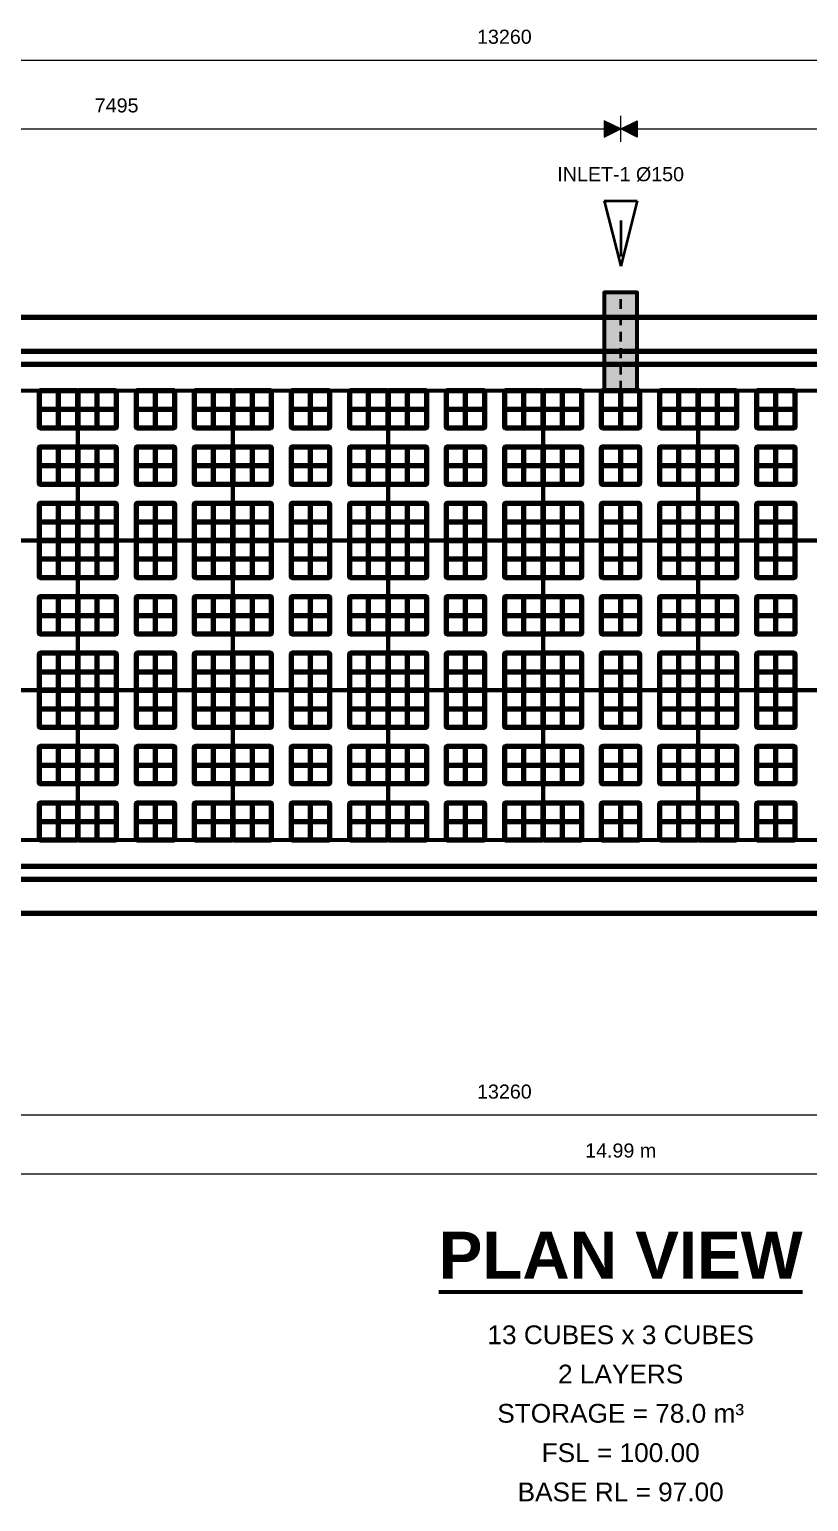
# Model space of a CAD drawing. Header units: millimetres. Extents: x 1 to 299, y 0 to 159.
# Drawn here: x 85.4 to 169.3, y 0 to 158.6 of the extents above; entities that cross this region are included whole.
import ezdxf
from ezdxf.enums import TextEntityAlignment as Align

# ---------------------------------------------------------------- set-up
doc = ezdxf.new("R2010")
doc.units = ezdxf.units.MM
doc.linetypes.add('DASH_3_2', pattern=[1.763889, 1.058333, -0.705556])
for name, color, linetype in [('FILL', 7, 'Continuous'), ('LINES', 7, 'Continuous'), ('TEXT', 7, 'Continuous')]:
    doc.layers.add(name, color=color, linetype=linetype)
doc.styles.add('ARIAL', font='arial.ttf')
doc.styles.add('ARIAL_BOLD', font='arialbd.ttf')

msp = doc.modelspace()

# ---------------------------------------------------------------- hatches: boundary and pattern name
at = {"layer": 'FILL'}
for points in [[(149.05, 147.88), (147.28, 148.76), (147.28, 147)], [(149.05, 147.88), (150.81, 148.76), (150.81, 147)]]:
    msp.add_hatch(color=7, dxfattribs=at).paths.add_polyline_path(points)
at = {"layer": 'FILL', "true_color": 0xbfbfbf}
msp.add_hatch(color=7, dxfattribs=at).paths.add_polyline_path([(147.28, 119.66), (150.81, 119.66), (150.81, 130.24), (147.28, 130.24)])

# ---------------------------------------------------------------- linework, layer by layer
at = {"layer": 'LINES', "lineweight": 20}
for p, q in [((40.46, 155.29), (232.58, 155.29)), ((149.05, 146.47), (149.05, 149.29)), ((149.05, 146.47), (149.05, 149.29)), ((40.46, 147.88), (149.05, 147.88)), ((149.05, 147.88), (257.64, 147.88)), ((40.46, 41.63), (232.58, 41.63)), ((40.46, 35.28), (257.64, 35.28))]:
    msp.add_line(p, q, dxfattribs=at)
at = {"layer": 'LINES', "lineweight": 35, "true_color": 0xff0000}
for p, q in [((147.28, 140.12), (149.05, 133.07)), ((147.28, 140.12), (150.81, 140.12)), ((150.81, 140.12), (149.05, 133.07)), ((149.05, 138), (149.05, 134.12))]:
    msp.add_line(p, q, dxfattribs=at)
at = {"layer": 'LINES', "linetype": 'DASH_3_2', "lineweight": 35, "true_color": 0x999999}
msp.add_line((149.05, 119.66), (149.05, 130.24), dxfattribs=at)
at = {"layer": 'LINES', "lineweight": 106}
for p, q in [((88.49, 115.68), (88.49, 119.66)), ((92.66, 115.68), (92.66, 119.66)), ((98.93, 115.68), (98.93, 119.66)), ((105.2, 115.68), (105.2, 119.66)), ((109.37, 115.68), (109.37, 119.66)), ((115.63, 115.68), (115.63, 119.66)), ((121.9, 115.68), (121.9, 119.66)), ((126.07, 115.68), (126.07, 119.66)), ((132.34, 115.68), (132.34, 119.66)), ((138.61, 115.68), (138.61, 119.66)), ((142.78, 115.68), (142.78, 119.66)), ((149.05, 115.68), (149.05, 119.66)), ((155.31, 115.68), (155.31, 119.66)), ((159.48, 115.68), (159.48, 119.66)), ((165.75, 115.68), (165.75, 119.66)), ((86.4, 117.67), (90.58, 117.67)), ((90.58, 117.67), (94.75, 117.67)), ((96.84, 117.67), (101.01, 117.67)), ((103.11, 117.67), (107.28, 117.67)), ((107.28, 117.67), (111.45, 117.67)), ((113.55, 117.67), (117.72, 117.67)), ((119.82, 117.67), (123.99, 117.67)), ((123.99, 117.67), (128.16, 117.67)), ((130.25, 117.67), (134.43, 117.67)), ((136.52, 117.67), (140.69, 117.67)), ((140.69, 117.67), (144.86, 117.67)), ((146.96, 117.67), (151.13, 117.67)), ((153.23, 117.67), (157.4, 117.67)), ((157.4, 117.67), (161.57, 117.67)), ((163.67, 117.67), (167.84, 117.67)), ((88.49, 109.6), (88.49, 113.58)), ((92.66, 109.6), (92.66, 113.58)), ((98.93, 109.6), (98.93, 113.58)), ((105.2, 109.6), (105.2, 113.58)), ((109.37, 109.6), (109.37, 113.58)), ((115.63, 109.6), (115.63, 113.58)), ((121.9, 109.6), (121.9, 113.58)), ((126.07, 109.6), (126.07, 113.58)), ((132.34, 109.6), (132.34, 113.58)), ((138.61, 109.6), (138.61, 113.58)), ((142.78, 109.6), (142.78, 113.58)), ((149.05, 109.6), (149.05, 113.58)), ((155.31, 109.6), (155.31, 113.58)), ((159.48, 109.6), (159.48, 113.58)), ((165.75, 109.6), (165.75, 113.58)), ((86.4, 111.59), (90.58, 111.59)), ((90.58, 111.59), (94.75, 111.59)), ((96.84, 111.59), (101.01, 111.59)), ((103.11, 111.59), (107.28, 111.59)), ((107.28, 111.59), (111.45, 111.59)), ((113.55, 111.59), (117.72, 111.59)), ((119.82, 111.59), (123.99, 111.59)), ((123.99, 111.59), (128.16, 111.59)), ((130.25, 111.59), (134.43, 111.59)), ((136.52, 111.59), (140.69, 111.59)), ((140.69, 111.59), (144.86, 111.59)), ((146.96, 111.59), (151.13, 111.59)), ((153.23, 111.59), (157.4, 111.59)), ((157.4, 111.59), (161.57, 111.59)), ((163.67, 111.59), (167.84, 111.59)), ((88.49, 103.53), (88.49, 107.51)), ((92.66, 103.53), (92.66, 107.51)), ((98.93, 103.53), (98.93, 107.51)), ((105.2, 103.53), (105.2, 107.51)), ((109.37, 103.53), (109.37, 107.51)), ((115.63, 103.53), (115.63, 107.51)), ((121.9, 103.53), (121.9, 107.51)), ((126.07, 103.53), (126.07, 107.51)), ((132.34, 103.53), (132.34, 107.51)), ((138.61, 103.53), (138.61, 107.51)), ((142.78, 103.53), (142.78, 107.51)), ((149.05, 103.53), (149.05, 107.51)), ((155.31, 103.53), (155.31, 107.51)), ((159.48, 103.53), (159.48, 107.51)), ((165.75, 103.53), (165.75, 107.51)), ((86.4, 105.52), (90.58, 105.52)), ((90.58, 105.52), (94.75, 105.52)), ((96.84, 105.52), (101.01, 105.52)), ((103.11, 105.52), (107.28, 105.52)), ((107.28, 105.52), (111.45, 105.52)), ((113.55, 105.52), (117.72, 105.52)), ((119.82, 105.52), (123.99, 105.52)), ((123.99, 105.52), (128.16, 105.52)), ((130.25, 105.52), (134.43, 105.52)), ((136.52, 105.52), (140.69, 105.52)), ((140.69, 105.52), (144.86, 105.52)), ((146.96, 105.52), (151.13, 105.52)), ((153.23, 105.52), (157.4, 105.52)), ((157.4, 105.52), (161.57, 105.52)), ((163.67, 105.52), (167.84, 105.52)), ((88.49, 99.55), (88.49, 103.53)), ((92.66, 99.55), (92.66, 103.53)), ((98.93, 99.55), (98.93, 103.53)), ((105.2, 99.55), (105.2, 103.53)), ((109.37, 99.55), (109.37, 103.53)), ((115.63, 99.55), (115.63, 103.53)), ((121.9, 99.55), (121.9, 103.53)), ((126.07, 99.55), (126.07, 103.53)), ((132.34, 99.55), (132.34, 103.53)), ((138.61, 99.55), (138.61, 103.53)), ((142.78, 99.55), (142.78, 103.53)), ((149.05, 99.55), (149.05, 103.53)), ((155.31, 99.55), (155.31, 103.53)), ((159.48, 99.55), (159.48, 103.53)), ((165.75, 99.55), (165.75, 103.53)), ((86.4, 101.54), (90.58, 101.54)), ((90.58, 101.54), (94.75, 101.54)), ((96.84, 101.54), (101.01, 101.54)), ((103.11, 101.54), (107.28, 101.54)), ((107.28, 101.54), (111.45, 101.54)), ((113.55, 101.54), (117.72, 101.54)), ((119.82, 101.54), (123.99, 101.54)), ((123.99, 101.54), (128.16, 101.54)), ((130.25, 101.54), (134.43, 101.54)), ((136.52, 101.54), (140.69, 101.54)), ((140.69, 101.54), (144.86, 101.54)), ((146.96, 101.54), (151.13, 101.54)), ((153.23, 101.54), (157.4, 101.54)), ((157.4, 101.54), (161.57, 101.54)), ((163.67, 101.54), (167.84, 101.54)), ((88.49, 93.47), (88.49, 97.45)), ((92.66, 93.47), (92.66, 97.45)), ((98.93, 93.47), (98.93, 97.45)), ((105.2, 93.47), (105.2, 97.45)), ((109.37, 93.47), (109.37, 97.45)), ((115.63, 93.47), (115.63, 97.45)), ((121.9, 93.47), (121.9, 97.45)), ((126.07, 93.47), (126.07, 97.45)), ((132.34, 93.47), (132.34, 97.45)), ((138.61, 93.47), (138.61, 97.45)), ((142.78, 93.47), (142.78, 97.45)), ((149.05, 93.47), (149.05, 97.45)), ((155.31, 93.47), (155.31, 97.45)), ((159.48, 93.47), (159.48, 97.45)), ((165.75, 93.47), (165.75, 97.45)), ((86.4, 95.46), (90.58, 95.46)), ((90.58, 95.46), (94.75, 95.46)), ((96.84, 95.46), (101.01, 95.46)), ((103.11, 95.46), (107.28, 95.46)), ((107.28, 95.46), (111.45, 95.46)), ((113.55, 95.46), (117.72, 95.46)), ((119.82, 95.46), (123.99, 95.46)), ((123.99, 95.46), (128.16, 95.46)), ((130.25, 95.46), (134.43, 95.46)), ((136.52, 95.46), (140.69, 95.46)), ((140.69, 95.46), (144.86, 95.46)), ((146.96, 95.46), (151.13, 95.46)), ((153.23, 95.46), (157.4, 95.46)), ((157.4, 95.46), (161.57, 95.46)), ((163.67, 95.46), (167.84, 95.46)), ((88.49, 87.39), (88.49, 91.37)), ((92.66, 87.39), (92.66, 91.37)), ((98.93, 87.39), (98.93, 91.37)), ((105.2, 87.39), (105.2, 91.37)), ((109.37, 87.39), (109.37, 91.37)), ((115.63, 87.39), (115.63, 91.37)), ((121.9, 87.39), (121.9, 91.37)), ((126.07, 87.39), (126.07, 91.37)), ((132.34, 87.39), (132.34, 91.37)), ((138.61, 87.39), (138.61, 91.37)), ((142.78, 87.39), (142.78, 91.37)), ((149.05, 87.39), (149.05, 91.37)), ((155.31, 87.39), (155.31, 91.37)), ((159.48, 87.39), (159.48, 91.37)), ((165.75, 87.39), (165.75, 91.37)), ((86.4, 89.38), (90.58, 89.38)), ((90.58, 89.38), (94.75, 89.38)), ((96.84, 89.38), (101.01, 89.38)), ((103.11, 89.38), (107.28, 89.38)), ((107.28, 89.38), (111.45, 89.38)), ((113.55, 89.38), (117.72, 89.38)), ((119.82, 89.38), (123.99, 89.38)), ((123.99, 89.38), (128.16, 89.38)), ((130.25, 89.38), (134.43, 89.38)), ((136.52, 89.38), (140.69, 89.38)), ((140.69, 89.38), (144.86, 89.38)), ((146.96, 89.38), (151.13, 89.38)), ((153.23, 89.38), (157.4, 89.38)), ((157.4, 89.38), (161.57, 89.38)), ((163.67, 89.38), (167.84, 89.38)), ((88.49, 83.41), (88.49, 87.39)), ((92.66, 83.41), (92.66, 87.39)), ((98.93, 83.41), (98.93, 87.39)), ((105.2, 83.41), (105.2, 87.39)), ((109.37, 83.41), (109.37, 87.39)), ((115.63, 83.41), (115.63, 87.39)), ((121.9, 83.41), (121.9, 87.39)), ((126.07, 83.41), (126.07, 87.39)), ((132.34, 83.41), (132.34, 87.39)), ((138.61, 83.41), (138.61, 87.39)), ((142.78, 83.41), (142.78, 87.39)), ((149.05, 83.41), (149.05, 87.39)), ((155.31, 83.41), (155.31, 87.39)), ((159.48, 83.41), (159.48, 87.39)), ((165.75, 83.41), (165.75, 87.39)), ((86.4, 85.4), (90.58, 85.4)), ((90.58, 85.4), (94.75, 85.4)), ((96.84, 85.4), (101.01, 85.4)), ((103.11, 85.4), (107.28, 85.4)), ((107.28, 85.4), (111.45, 85.4)), ((113.55, 85.4), (117.72, 85.4)), ((119.82, 85.4), (123.99, 85.4)), ((123.99, 85.4), (128.16, 85.4)), ((130.25, 85.4), (134.43, 85.4)), ((136.52, 85.4), (140.69, 85.4)), ((140.69, 85.4), (144.86, 85.4)), ((146.96, 85.4), (151.13, 85.4)), ((153.23, 85.4), (157.4, 85.4)), ((157.4, 85.4), (161.57, 85.4)), ((163.67, 85.4), (167.84, 85.4)), ((88.49, 77.34), (88.49, 81.32)), ((92.66, 77.34), (92.66, 81.32)), ((98.93, 77.34), (98.93, 81.32)), ((105.2, 77.34), (105.2, 81.32)), ((109.37, 77.34), (109.37, 81.32)), ((115.63, 77.34), (115.63, 81.32)), ((121.9, 77.34), (121.9, 81.32)), ((126.07, 77.34), (126.07, 81.32)), ((132.34, 77.34), (132.34, 81.32)), ((138.61, 77.34), (138.61, 81.32)), ((142.78, 77.34), (142.78, 81.32)), ((149.05, 77.34), (149.05, 81.32)), ((155.31, 77.34), (155.31, 81.32)), ((159.48, 77.34), (159.48, 81.32)), ((165.75, 77.34), (165.75, 81.32)), ((86.4, 79.33), (90.58, 79.33)), ((90.58, 79.33), (94.75, 79.33)), ((96.84, 79.33), (101.01, 79.33)), ((103.11, 79.33), (107.28, 79.33)), ((107.28, 79.33), (111.45, 79.33)), ((113.55, 79.33), (117.72, 79.33)), ((119.82, 79.33), (123.99, 79.33)), ((123.99, 79.33), (128.16, 79.33)), ((130.25, 79.33), (134.43, 79.33)), ((136.52, 79.33), (140.69, 79.33)), ((140.69, 79.33), (144.86, 79.33)), ((146.96, 79.33), (151.13, 79.33)), ((153.23, 79.33), (157.4, 79.33)), ((157.4, 79.33), (161.57, 79.33)), ((163.67, 79.33), (167.84, 79.33)), ((88.49, 71.26), (88.49, 75.24)), ((92.66, 71.26), (92.66, 75.24)), ((98.93, 71.26), (98.93, 75.24)), ((105.2, 71.26), (105.2, 75.24)), ((109.37, 71.26), (109.37, 75.24)), ((115.63, 71.26), (115.63, 75.24)), ((121.9, 71.26), (121.9, 75.24)), ((126.07, 71.26), (126.07, 75.24)), ((132.34, 71.26), (132.34, 75.24)), ((138.61, 71.26), (138.61, 75.24)), ((142.78, 71.26), (142.78, 75.24)), ((149.05, 71.26), (149.05, 75.24)), ((155.31, 71.26), (155.31, 75.24)), ((159.48, 71.26), (159.48, 75.24)), ((165.75, 71.26), (165.75, 75.24)), ((86.4, 73.25), (90.58, 73.25)), ((90.58, 73.25), (94.75, 73.25)), ((96.84, 73.25), (101.01, 73.25)), ((103.11, 73.25), (107.28, 73.25)), ((107.28, 73.25), (111.45, 73.25)), ((113.55, 73.25), (117.72, 73.25)), ((119.82, 73.25), (123.99, 73.25)), ((123.99, 73.25), (128.16, 73.25)), ((130.25, 73.25), (134.43, 73.25)), ((136.52, 73.25), (140.69, 73.25)), ((140.69, 73.25), (144.86, 73.25)), ((146.96, 73.25), (151.13, 73.25)), ((153.23, 73.25), (157.4, 73.25)), ((157.4, 73.25), (161.57, 73.25)), ((163.67, 73.25), (167.84, 73.25))]:
    msp.add_line(p, q, dxfattribs=at)
at = {"layer": 'LINES', "lineweight": 53}
msp.add_line((129.45, 22.58), (168.65, 22.58), dxfattribs=at)
at = {"layer": 'LINES', "lineweight": 20}
for points in [[(149.05, 147.88), (147.28, 148.76), (147.28, 147)], [(149.05, 147.88), (150.81, 148.76), (150.81, 147)]]:
    msp.add_lwpolyline(points, close=True, dxfattribs=at)
at = {"layer": 'LINES', "lineweight": 53}
for points in [[(147.28, 119.66), (150.81, 119.66), (150.81, 130.24), (147.28, 130.24)], [(73.87, 103.53), (90.58, 103.53), (90.58, 119.66), (73.87, 119.66)], [(90.58, 103.53), (107.28, 103.53), (107.28, 119.66), (90.58, 119.66)], [(107.28, 103.53), (123.99, 103.53), (123.99, 119.66), (107.28, 119.66)], [(123.99, 103.53), (140.69, 103.53), (140.69, 119.66), (123.99, 119.66)], [(140.69, 103.53), (157.4, 103.53), (157.4, 119.66), (140.69, 119.66)], [(157.4, 103.53), (174.11, 103.53), (174.11, 119.66), (157.4, 119.66)], [(73.87, 87.39), (90.58, 87.39), (90.58, 103.53), (73.87, 103.53)], [(90.58, 87.39), (107.28, 87.39), (107.28, 103.53), (90.58, 103.53)], [(107.28, 87.39), (123.99, 87.39), (123.99, 103.53), (107.28, 103.53)], [(123.99, 87.39), (140.69, 87.39), (140.69, 103.53), (123.99, 103.53)], [(140.69, 87.39), (157.4, 87.39), (157.4, 103.53), (140.69, 103.53)], [(157.4, 87.39), (174.11, 87.39), (174.11, 103.53), (157.4, 103.53)], [(73.87, 71.26), (90.58, 71.26), (90.58, 87.39), (73.87, 87.39)], [(90.58, 71.26), (107.28, 71.26), (107.28, 87.39), (90.58, 87.39)], [(107.28, 71.26), (123.99, 71.26), (123.99, 87.39), (107.28, 87.39)], [(123.99, 71.26), (140.69, 71.26), (140.69, 87.39), (123.99, 87.39)], [(140.69, 71.26), (157.4, 71.26), (157.4, 87.39), (140.69, 87.39)], [(157.4, 71.26), (174.11, 71.26), (174.11, 87.39), (157.4, 87.39)]]:
    msp.add_lwpolyline(points, close=True, dxfattribs=at)
at = {"layer": 'LINES', "lineweight": 70, "true_color": 0xff0000}
msp.add_lwpolyline([(32.55, 63.36), (265.54, 63.36), (265.54, 127.56), (32.55, 127.56)], close=True, dxfattribs=at)
at = {"layer": 'LINES', "lineweight": 90}
for points in [[(39.05, 67.03), (259.05, 67.03, 0.414214), (261.87, 69.85), (261.87, 121.07, 0.414214), (259.05, 123.89), (39.05, 123.89, 0.414214), (36.22, 121.07), (36.22, 69.85, 0.414214)], [(40.46, 68.44), (257.64, 68.44, 0.414214), (260.46, 71.26), (260.46, 119.66, 0.414214), (257.64, 122.48), (40.46, 122.48, 0.414214), (37.64, 119.66), (37.64, 71.26, 0.414214)]]:
    msp.add_lwpolyline(points, format="xyb", close=True, dxfattribs=at)
at = {"layer": 'LINES', "lineweight": 106}
for points in [[(86.52, 115.68), (90.46, 115.68, 0.414214), (90.58, 115.8), (90.58, 119.54, 0.414214), (90.46, 119.66), (86.52, 119.66, 0.414214), (86.4, 119.54), (86.4, 115.8, 0.414214)], [(90.69, 115.68), (94.63, 115.68, 0.414214), (94.75, 115.8), (94.75, 119.54, 0.414214), (94.63, 119.66), (90.69, 119.66, 0.414214), (90.58, 119.54), (90.58, 115.8, 0.414214)], [(96.96, 115.68), (100.89, 115.68, 0.414214), (101.01, 115.8), (101.01, 119.54, 0.414214), (100.89, 119.66), (96.96, 119.66, 0.414214), (96.84, 119.54), (96.84, 115.8, 0.414214)], [(103.23, 115.68), (107.16, 115.68, 0.414214), (107.28, 115.8), (107.28, 119.54, 0.414214), (107.16, 119.66), (103.23, 119.66, 0.414214), (103.11, 119.54), (103.11, 115.8, 0.414214)], [(107.4, 115.68), (111.33, 115.68, 0.414214), (111.45, 115.8), (111.45, 119.54, 0.414214), (111.33, 119.66), (107.4, 119.66, 0.414214), (107.28, 119.54), (107.28, 115.8, 0.414214)], [(113.67, 115.68), (117.6, 115.68, 0.414214), (117.72, 115.8), (117.72, 119.54, 0.414214), (117.6, 119.66), (113.67, 119.66, 0.414214), (113.55, 119.54), (113.55, 115.8, 0.414214)], [(119.94, 115.68), (123.87, 115.68, 0.414214), (123.99, 115.8), (123.99, 119.54, 0.414214), (123.87, 119.66), (119.94, 119.66, 0.414214), (119.82, 119.54), (119.82, 115.8, 0.414214)], [(124.11, 115.68), (128.04, 115.68, 0.414214), (128.16, 115.8), (128.16, 119.54, 0.414214), (128.04, 119.66), (124.11, 119.66, 0.414214), (123.99, 119.54), (123.99, 115.8, 0.414214)], [(130.37, 115.68), (134.31, 115.68, 0.414214), (134.43, 115.8), (134.43, 119.54, 0.414214), (134.31, 119.66), (130.37, 119.66, 0.414214), (130.25, 119.54), (130.25, 115.8, 0.414214)], [(136.64, 115.68), (140.57, 115.68, 0.414214), (140.69, 115.8), (140.69, 119.54, 0.414214), (140.57, 119.66), (136.64, 119.66, 0.414214), (136.52, 119.54), (136.52, 115.8, 0.414214)], [(140.81, 115.68), (144.74, 115.68, 0.414214), (144.86, 115.8), (144.86, 119.54, 0.414214), (144.74, 119.66), (140.81, 119.66, 0.414214), (140.69, 119.54), (140.69, 115.8, 0.414214)], [(147.08, 115.68), (151.01, 115.68, 0.414214), (151.13, 115.8), (151.13, 119.54, 0.414214), (151.01, 119.66), (147.08, 119.66, 0.414214), (146.96, 119.54), (146.96, 115.8, 0.414214)], [(153.35, 115.68), (157.28, 115.68, 0.414214), (157.4, 115.8), (157.4, 119.54, 0.414214), (157.28, 119.66), (153.35, 119.66, 0.414214), (153.23, 119.54), (153.23, 115.8, 0.414214)], [(157.52, 115.68), (161.45, 115.68, 0.414214), (161.57, 115.8), (161.57, 119.54, 0.414214), (161.45, 119.66), (157.52, 119.66, 0.414214), (157.4, 119.54), (157.4, 115.8, 0.414214)], [(163.79, 115.68), (167.72, 115.68, 0.414214), (167.84, 115.8), (167.84, 119.54, 0.414214), (167.72, 119.66), (163.79, 119.66, 0.414214), (163.67, 119.54), (163.67, 115.8, 0.414214)], [(86.52, 109.6), (90.46, 109.6, 0.414214), (90.58, 109.72), (90.58, 113.46, 0.414214), (90.46, 113.58), (86.52, 113.58, 0.414214), (86.4, 113.46), (86.4, 109.72, 0.414214)], [(90.69, 109.6), (94.63, 109.6, 0.414214), (94.75, 109.72), (94.75, 113.46, 0.414214), (94.63, 113.58), (90.69, 113.58, 0.414214), (90.58, 113.46), (90.58, 109.72, 0.414214)], [(96.96, 109.6), (100.89, 109.6, 0.414214), (101.01, 109.72), (101.01, 113.46, 0.414214), (100.89, 113.58), (96.96, 113.58, 0.414214), (96.84, 113.46), (96.84, 109.72, 0.414214)], [(103.23, 109.6), (107.16, 109.6, 0.414214), (107.28, 109.72), (107.28, 113.46, 0.414214), (107.16, 113.58), (103.23, 113.58, 0.414214), (103.11, 113.46), (103.11, 109.72, 0.414214)], [(107.4, 109.6), (111.33, 109.6, 0.414214), (111.45, 109.72), (111.45, 113.46, 0.414214), (111.33, 113.58), (107.4, 113.58, 0.414214), (107.28, 113.46), (107.28, 109.72, 0.414214)], [(113.67, 109.6), (117.6, 109.6, 0.414214), (117.72, 109.72), (117.72, 113.46, 0.414214), (117.6, 113.58), (113.67, 113.58, 0.414214), (113.55, 113.46), (113.55, 109.72, 0.414214)], [(119.94, 109.6), (123.87, 109.6, 0.414214), (123.99, 109.72), (123.99, 113.46, 0.414214), (123.87, 113.58), (119.94, 113.58, 0.414214), (119.82, 113.46), (119.82, 109.72, 0.414214)], [(124.11, 109.6), (128.04, 109.6, 0.414214), (128.16, 109.72), (128.16, 113.46, 0.414214), (128.04, 113.58), (124.11, 113.58, 0.414214), (123.99, 113.46), (123.99, 109.72, 0.414214)], [(130.37, 109.6), (134.31, 109.6, 0.414214), (134.43, 109.72), (134.43, 113.46, 0.414214), (134.31, 113.58), (130.37, 113.58, 0.414214), (130.25, 113.46), (130.25, 109.72, 0.414214)], [(136.64, 109.6), (140.57, 109.6, 0.414214), (140.69, 109.72), (140.69, 113.46, 0.414214), (140.57, 113.58), (136.64, 113.58, 0.414214), (136.52, 113.46), (136.52, 109.72, 0.414214)], [(140.81, 109.6), (144.74, 109.6, 0.414214), (144.86, 109.72), (144.86, 113.46, 0.414214), (144.74, 113.58), (140.81, 113.58, 0.414214), (140.69, 113.46), (140.69, 109.72, 0.414214)], [(147.08, 109.6), (151.01, 109.6, 0.414214), (151.13, 109.72), (151.13, 113.46, 0.414214), (151.01, 113.58), (147.08, 113.58, 0.414214), (146.96, 113.46), (146.96, 109.72, 0.414214)], [(153.35, 109.6), (157.28, 109.6, 0.414214), (157.4, 109.72), (157.4, 113.46, 0.414214), (157.28, 113.58), (153.35, 113.58, 0.414214), (153.23, 113.46), (153.23, 109.72, 0.414214)], [(157.52, 109.6), (161.45, 109.6, 0.414214), (161.57, 109.72), (161.57, 113.46, 0.414214), (161.45, 113.58), (157.52, 113.58, 0.414214), (157.4, 113.46), (157.4, 109.72, 0.414214)], [(163.79, 109.6), (167.72, 109.6, 0.414214), (167.84, 109.72), (167.84, 113.46, 0.414214), (167.72, 113.58), (163.79, 113.58, 0.414214), (163.67, 113.46), (163.67, 109.72, 0.414214)], [(86.52, 103.53), (90.46, 103.53, 0.414214), (90.58, 103.65), (90.58, 107.39, 0.414214), (90.46, 107.51), (86.52, 107.51, 0.414214), (86.4, 107.39), (86.4, 103.65, 0.414214)], [(90.69, 103.53), (94.63, 103.53, 0.414214), (94.75, 103.65), (94.75, 107.39, 0.414214), (94.63, 107.51), (90.69, 107.51, 0.414214), (90.58, 107.39), (90.58, 103.65, 0.414214)], [(96.96, 103.53), (100.89, 103.53, 0.414214), (101.01, 103.65), (101.01, 107.39, 0.414214), (100.89, 107.51), (96.96, 107.51, 0.414214), (96.84, 107.39), (96.84, 103.65, 0.414214)], [(103.23, 103.53), (107.16, 103.53, 0.414214), (107.28, 103.65), (107.28, 107.39, 0.414214), (107.16, 107.51), (103.23, 107.51, 0.414214), (103.11, 107.39), (103.11, 103.65, 0.414214)], [(107.4, 103.53), (111.33, 103.53, 0.414214), (111.45, 103.65), (111.45, 107.39, 0.414214), (111.33, 107.51), (107.4, 107.51, 0.414214), (107.28, 107.39), (107.28, 103.65, 0.414214)], [(113.67, 103.53), (117.6, 103.53, 0.414214), (117.72, 103.65), (117.72, 107.39, 0.414214), (117.6, 107.51), (113.67, 107.51, 0.414214), (113.55, 107.39), (113.55, 103.65, 0.414214)], [(119.94, 103.53), (123.87, 103.53, 0.414214), (123.99, 103.65), (123.99, 107.39, 0.414214), (123.87, 107.51), (119.94, 107.51, 0.414214), (119.82, 107.39), (119.82, 103.65, 0.414214)], [(124.11, 103.53), (128.04, 103.53, 0.414214), (128.16, 103.65), (128.16, 107.39, 0.414214), (128.04, 107.51), (124.11, 107.51, 0.414214), (123.99, 107.39), (123.99, 103.65, 0.414214)], [(130.37, 103.53), (134.31, 103.53, 0.414214), (134.43, 103.65), (134.43, 107.39, 0.414214), (134.31, 107.51), (130.37, 107.51, 0.414214), (130.25, 107.39), (130.25, 103.65, 0.414214)], [(136.64, 103.53), (140.57, 103.53, 0.414214), (140.69, 103.65), (140.69, 107.39, 0.414214), (140.57, 107.51), (136.64, 107.51, 0.414214), (136.52, 107.39), (136.52, 103.65, 0.414214)], [(140.81, 103.53), (144.74, 103.53, 0.414214), (144.86, 103.65), (144.86, 107.39, 0.414214), (144.74, 107.51), (140.81, 107.51, 0.414214), (140.69, 107.39), (140.69, 103.65, 0.414214)], [(147.08, 103.53), (151.01, 103.53, 0.414214), (151.13, 103.65), (151.13, 107.39, 0.414214), (151.01, 107.51), (147.08, 107.51, 0.414214), (146.96, 107.39), (146.96, 103.65, 0.414214)], [(153.35, 103.53), (157.28, 103.53, 0.414214), (157.4, 103.65), (157.4, 107.39, 0.414214), (157.28, 107.51), (153.35, 107.51, 0.414214), (153.23, 107.39), (153.23, 103.65, 0.414214)], [(157.52, 103.53), (161.45, 103.53, 0.414214), (161.57, 103.65), (161.57, 107.39, 0.414214), (161.45, 107.51), (157.52, 107.51, 0.414214), (157.4, 107.39), (157.4, 103.65, 0.414214)], [(163.79, 103.53), (167.72, 103.53, 0.414214), (167.84, 103.65), (167.84, 107.39, 0.414214), (167.72, 107.51), (163.79, 107.51, 0.414214), (163.67, 107.39), (163.67, 103.65, 0.414214)], [(86.52, 99.55), (90.46, 99.55, 0.414214), (90.58, 99.67), (90.58, 103.41, 0.414214), (90.46, 103.53), (86.52, 103.53, 0.414214), (86.4, 103.41), (86.4, 99.67, 0.414214)], [(90.69, 99.55), (94.63, 99.55, 0.414214), (94.75, 99.67), (94.75, 103.41, 0.414214), (94.63, 103.53), (90.69, 103.53, 0.414214), (90.58, 103.41), (90.58, 99.67, 0.414214)], [(96.96, 99.55), (100.89, 99.55, 0.414214), (101.01, 99.67), (101.01, 103.41, 0.414214), (100.89, 103.53), (96.96, 103.53, 0.414214), (96.84, 103.41), (96.84, 99.67, 0.414214)], [(103.23, 99.55), (107.16, 99.55, 0.414214), (107.28, 99.67), (107.28, 103.41, 0.414214), (107.16, 103.53), (103.23, 103.53, 0.414214), (103.11, 103.41), (103.11, 99.67, 0.414214)], [(107.4, 99.55), (111.33, 99.55, 0.414214), (111.45, 99.67), (111.45, 103.41, 0.414214), (111.33, 103.53), (107.4, 103.53, 0.414214), (107.28, 103.41), (107.28, 99.67, 0.414214)], [(113.67, 99.55), (117.6, 99.55, 0.414214), (117.72, 99.67), (117.72, 103.41, 0.414214), (117.6, 103.53), (113.67, 103.53, 0.414214), (113.55, 103.41), (113.55, 99.67, 0.414214)], [(119.94, 99.55), (123.87, 99.55, 0.414214), (123.99, 99.67), (123.99, 103.41, 0.414214), (123.87, 103.53), (119.94, 103.53, 0.414214), (119.82, 103.41), (119.82, 99.67, 0.414214)], [(124.11, 99.55), (128.04, 99.55, 0.414214), (128.16, 99.67), (128.16, 103.41, 0.414214), (128.04, 103.53), (124.11, 103.53, 0.414214), (123.99, 103.41), (123.99, 99.67, 0.414214)], [(130.37, 99.55), (134.31, 99.55, 0.414214), (134.43, 99.67), (134.43, 103.41, 0.414214), (134.31, 103.53), (130.37, 103.53, 0.414214), (130.25, 103.41), (130.25, 99.67, 0.414214)], [(136.64, 99.55), (140.57, 99.55, 0.414214), (140.69, 99.67), (140.69, 103.41, 0.414214), (140.57, 103.53), (136.64, 103.53, 0.414214), (136.52, 103.41), (136.52, 99.67, 0.414214)], [(140.81, 99.55), (144.74, 99.55, 0.414214), (144.86, 99.67), (144.86, 103.41, 0.414214), (144.74, 103.53), (140.81, 103.53, 0.414214), (140.69, 103.41), (140.69, 99.67, 0.414214)], [(147.08, 99.55), (151.01, 99.55, 0.414214), (151.13, 99.67), (151.13, 103.41, 0.414214), (151.01, 103.53), (147.08, 103.53, 0.414214), (146.96, 103.41), (146.96, 99.67, 0.414214)], [(153.35, 99.55), (157.28, 99.55, 0.414214), (157.4, 99.67), (157.4, 103.41, 0.414214), (157.28, 103.53), (153.35, 103.53, 0.414214), (153.23, 103.41), (153.23, 99.67, 0.414214)], [(157.52, 99.55), (161.45, 99.55, 0.414214), (161.57, 99.67), (161.57, 103.41, 0.414214), (161.45, 103.53), (157.52, 103.53, 0.414214), (157.4, 103.41), (157.4, 99.67, 0.414214)], [(163.79, 99.55), (167.72, 99.55, 0.414214), (167.84, 99.67), (167.84, 103.41, 0.414214), (167.72, 103.53), (163.79, 103.53, 0.414214), (163.67, 103.41), (163.67, 99.67, 0.414214)], [(86.52, 93.47), (90.46, 93.47, 0.414214), (90.58, 93.59), (90.58, 97.33, 0.414214), (90.46, 97.45), (86.52, 97.45, 0.414214), (86.4, 97.33), (86.4, 93.59, 0.414214)], [(90.69, 93.47), (94.63, 93.47, 0.414214), (94.75, 93.59), (94.75, 97.33, 0.414214), (94.63, 97.45), (90.69, 97.45, 0.414214), (90.58, 97.33), (90.58, 93.59, 0.414214)], [(96.96, 93.47), (100.89, 93.47, 0.414214), (101.01, 93.59), (101.01, 97.33, 0.414214), (100.89, 97.45), (96.96, 97.45, 0.414214), (96.84, 97.33), (96.84, 93.59, 0.414214)], [(103.23, 93.47), (107.16, 93.47, 0.414214), (107.28, 93.59), (107.28, 97.33, 0.414214), (107.16, 97.45), (103.23, 97.45, 0.414214), (103.11, 97.33), (103.11, 93.59, 0.414214)], [(107.4, 93.47), (111.33, 93.47, 0.414214), (111.45, 93.59), (111.45, 97.33, 0.414214), (111.33, 97.45), (107.4, 97.45, 0.414214), (107.28, 97.33), (107.28, 93.59, 0.414214)], [(113.67, 93.47), (117.6, 93.47, 0.414214), (117.72, 93.59), (117.72, 97.33, 0.414214), (117.6, 97.45), (113.67, 97.45, 0.414214), (113.55, 97.33), (113.55, 93.59, 0.414214)], [(119.94, 93.47), (123.87, 93.47, 0.414214), (123.99, 93.59), (123.99, 97.33, 0.414214), (123.87, 97.45), (119.94, 97.45, 0.414214), (119.82, 97.33), (119.82, 93.59, 0.414214)], [(124.11, 93.47), (128.04, 93.47, 0.414214), (128.16, 93.59), (128.16, 97.33, 0.414214), (128.04, 97.45), (124.11, 97.45, 0.414214), (123.99, 97.33), (123.99, 93.59, 0.414214)], [(130.37, 93.47), (134.31, 93.47, 0.414214), (134.43, 93.59), (134.43, 97.33, 0.414214), (134.31, 97.45), (130.37, 97.45, 0.414214), (130.25, 97.33), (130.25, 93.59, 0.414214)], [(136.64, 93.47), (140.57, 93.47, 0.414214), (140.69, 93.59), (140.69, 97.33, 0.414214), (140.57, 97.45), (136.64, 97.45, 0.414214), (136.52, 97.33), (136.52, 93.59, 0.414214)], [(140.81, 93.47), (144.74, 93.47, 0.414214), (144.86, 93.59), (144.86, 97.33, 0.414214), (144.74, 97.45), (140.81, 97.45, 0.414214), (140.69, 97.33), (140.69, 93.59, 0.414214)], [(147.08, 93.47), (151.01, 93.47, 0.414214), (151.13, 93.59), (151.13, 97.33, 0.414214), (151.01, 97.45), (147.08, 97.45, 0.414214), (146.96, 97.33), (146.96, 93.59, 0.414214)], [(153.35, 93.47), (157.28, 93.47, 0.414214), (157.4, 93.59), (157.4, 97.33, 0.414214), (157.28, 97.45), (153.35, 97.45, 0.414214), (153.23, 97.33), (153.23, 93.59, 0.414214)], [(157.52, 93.47), (161.45, 93.47, 0.414214), (161.57, 93.59), (161.57, 97.33, 0.414214), (161.45, 97.45), (157.52, 97.45, 0.414214), (157.4, 97.33), (157.4, 93.59, 0.414214)], [(163.79, 93.47), (167.72, 93.47, 0.414214), (167.84, 93.59), (167.84, 97.33, 0.414214), (167.72, 97.45), (163.79, 97.45, 0.414214), (163.67, 97.33), (163.67, 93.59, 0.414214)], [(86.52, 87.39), (90.46, 87.39, 0.414214), (90.58, 87.51), (90.58, 91.25, 0.414214), (90.46, 91.37), (86.52, 91.37, 0.414214), (86.4, 91.25), (86.4, 87.51, 0.414214)], [(90.69, 87.39), (94.63, 87.39, 0.414214), (94.75, 87.51), (94.75, 91.25, 0.414214), (94.63, 91.37), (90.69, 91.37, 0.414214), (90.58, 91.25), (90.58, 87.51, 0.414214)], [(96.96, 87.39), (100.89, 87.39, 0.414214), (101.01, 87.51), (101.01, 91.25, 0.414214), (100.89, 91.37), (96.96, 91.37, 0.414214), (96.84, 91.25), (96.84, 87.51, 0.414214)], [(103.23, 87.39), (107.16, 87.39, 0.414214), (107.28, 87.51), (107.28, 91.25, 0.414214), (107.16, 91.37), (103.23, 91.37, 0.414214), (103.11, 91.25), (103.11, 87.51, 0.414214)], [(107.4, 87.39), (111.33, 87.39, 0.414214), (111.45, 87.51), (111.45, 91.25, 0.414214), (111.33, 91.37), (107.4, 91.37, 0.414214), (107.28, 91.25), (107.28, 87.51, 0.414214)], [(113.67, 87.39), (117.6, 87.39, 0.414214), (117.72, 87.51), (117.72, 91.25, 0.414214), (117.6, 91.37), (113.67, 91.37, 0.414214), (113.55, 91.25), (113.55, 87.51, 0.414214)], [(119.94, 87.39), (123.87, 87.39, 0.414214), (123.99, 87.51), (123.99, 91.25, 0.414214), (123.87, 91.37), (119.94, 91.37, 0.414214), (119.82, 91.25), (119.82, 87.51, 0.414214)], [(124.11, 87.39), (128.04, 87.39, 0.414214), (128.16, 87.51), (128.16, 91.25, 0.414214), (128.04, 91.37), (124.11, 91.37, 0.414214), (123.99, 91.25), (123.99, 87.51, 0.414214)], [(130.37, 87.39), (134.31, 87.39, 0.414214), (134.43, 87.51), (134.43, 91.25, 0.414214), (134.31, 91.37), (130.37, 91.37, 0.414214), (130.25, 91.25), (130.25, 87.51, 0.414214)], [(136.64, 87.39), (140.57, 87.39, 0.414214), (140.69, 87.51), (140.69, 91.25, 0.414214), (140.57, 91.37), (136.64, 91.37, 0.414214), (136.52, 91.25), (136.52, 87.51, 0.414214)], [(140.81, 87.39), (144.74, 87.39, 0.414214), (144.86, 87.51), (144.86, 91.25, 0.414214), (144.74, 91.37), (140.81, 91.37, 0.414214), (140.69, 91.25), (140.69, 87.51, 0.414214)], [(147.08, 87.39), (151.01, 87.39, 0.414214), (151.13, 87.51), (151.13, 91.25, 0.414214), (151.01, 91.37), (147.08, 91.37, 0.414214), (146.96, 91.25), (146.96, 87.51, 0.414214)], [(153.35, 87.39), (157.28, 87.39, 0.414214), (157.4, 87.51), (157.4, 91.25, 0.414214), (157.28, 91.37), (153.35, 91.37, 0.414214), (153.23, 91.25), (153.23, 87.51, 0.414214)], [(157.52, 87.39), (161.45, 87.39, 0.414214), (161.57, 87.51), (161.57, 91.25, 0.414214), (161.45, 91.37), (157.52, 91.37, 0.414214), (157.4, 91.25), (157.4, 87.51, 0.414214)], [(163.79, 87.39), (167.72, 87.39, 0.414214), (167.84, 87.51), (167.84, 91.25, 0.414214), (167.72, 91.37), (163.79, 91.37, 0.414214), (163.67, 91.25), (163.67, 87.51, 0.414214)], [(86.52, 83.41), (90.46, 83.41, 0.414214), (90.58, 83.53), (90.58, 87.27, 0.414214), (90.46, 87.39), (86.52, 87.39, 0.414214), (86.4, 87.27), (86.4, 83.53, 0.414214)], [(90.69, 83.41), (94.63, 83.41, 0.414214), (94.75, 83.53), (94.75, 87.27, 0.414214), (94.63, 87.39), (90.69, 87.39, 0.414214), (90.58, 87.27), (90.58, 83.53, 0.414214)], [(96.96, 83.41), (100.89, 83.41, 0.414214), (101.01, 83.53), (101.01, 87.27, 0.414214), (100.89, 87.39), (96.96, 87.39, 0.414214), (96.84, 87.27), (96.84, 83.53, 0.414214)], [(103.23, 83.41), (107.16, 83.41, 0.414214), (107.28, 83.53), (107.28, 87.27, 0.414214), (107.16, 87.39), (103.23, 87.39, 0.414214), (103.11, 87.27), (103.11, 83.53, 0.414214)], [(107.4, 83.41), (111.33, 83.41, 0.414214), (111.45, 83.53), (111.45, 87.27, 0.414214), (111.33, 87.39), (107.4, 87.39, 0.414214), (107.28, 87.27), (107.28, 83.53, 0.414214)], [(113.67, 83.41), (117.6, 83.41, 0.414214), (117.72, 83.53), (117.72, 87.27, 0.414214), (117.6, 87.39), (113.67, 87.39, 0.414214), (113.55, 87.27), (113.55, 83.53, 0.414214)], [(119.94, 83.41), (123.87, 83.41, 0.414214), (123.99, 83.53), (123.99, 87.27, 0.414214), (123.87, 87.39), (119.94, 87.39, 0.414214), (119.82, 87.27), (119.82, 83.53, 0.414214)], [(124.11, 83.41), (128.04, 83.41, 0.414214), (128.16, 83.53), (128.16, 87.27, 0.414214), (128.04, 87.39), (124.11, 87.39, 0.414214), (123.99, 87.27), (123.99, 83.53, 0.414214)], [(130.37, 83.41), (134.31, 83.41, 0.414214), (134.43, 83.53), (134.43, 87.27, 0.414214), (134.31, 87.39), (130.37, 87.39, 0.414214), (130.25, 87.27), (130.25, 83.53, 0.414214)], [(136.64, 83.41), (140.57, 83.41, 0.414214), (140.69, 83.53), (140.69, 87.27, 0.414214), (140.57, 87.39), (136.64, 87.39, 0.414214), (136.52, 87.27), (136.52, 83.53, 0.414214)], [(140.81, 83.41), (144.74, 83.41, 0.414214), (144.86, 83.53), (144.86, 87.27, 0.414214), (144.74, 87.39), (140.81, 87.39, 0.414214), (140.69, 87.27), (140.69, 83.53, 0.414214)], [(147.08, 83.41), (151.01, 83.41, 0.414214), (151.13, 83.53), (151.13, 87.27, 0.414214), (151.01, 87.39), (147.08, 87.39, 0.414214), (146.96, 87.27), (146.96, 83.53, 0.414214)], [(153.35, 83.41), (157.28, 83.41, 0.414214), (157.4, 83.53), (157.4, 87.27, 0.414214), (157.28, 87.39), (153.35, 87.39, 0.414214), (153.23, 87.27), (153.23, 83.53, 0.414214)], [(157.52, 83.41), (161.45, 83.41, 0.414214), (161.57, 83.53), (161.57, 87.27, 0.414214), (161.45, 87.39), (157.52, 87.39, 0.414214), (157.4, 87.27), (157.4, 83.53, 0.414214)], [(163.79, 83.41), (167.72, 83.41, 0.414214), (167.84, 83.53), (167.84, 87.27, 0.414214), (167.72, 87.39), (163.79, 87.39, 0.414214), (163.67, 87.27), (163.67, 83.53, 0.414214)], [(86.52, 77.34), (90.46, 77.34, 0.414214), (90.58, 77.46), (90.58, 81.2, 0.414214), (90.46, 81.32), (86.52, 81.32, 0.414214), (86.4, 81.2), (86.4, 77.46, 0.414214)], [(90.69, 77.34), (94.63, 77.34, 0.414214), (94.75, 77.46), (94.75, 81.2, 0.414214), (94.63, 81.32), (90.69, 81.32, 0.414214), (90.58, 81.2), (90.58, 77.46, 0.414214)], [(96.96, 77.34), (100.89, 77.34, 0.414214), (101.01, 77.46), (101.01, 81.2, 0.414214), (100.89, 81.32), (96.96, 81.32, 0.414214), (96.84, 81.2), (96.84, 77.46, 0.414214)], [(103.23, 77.34), (107.16, 77.34, 0.414214), (107.28, 77.46), (107.28, 81.2, 0.414214), (107.16, 81.32), (103.23, 81.32, 0.414214), (103.11, 81.2), (103.11, 77.46, 0.414214)], [(107.4, 77.34), (111.33, 77.34, 0.414214), (111.45, 77.46), (111.45, 81.2, 0.414214), (111.33, 81.32), (107.4, 81.32, 0.414214), (107.28, 81.2), (107.28, 77.46, 0.414214)], [(113.67, 77.34), (117.6, 77.34, 0.414214), (117.72, 77.46), (117.72, 81.2, 0.414214), (117.6, 81.32), (113.67, 81.32, 0.414214), (113.55, 81.2), (113.55, 77.46, 0.414214)], [(119.94, 77.34), (123.87, 77.34, 0.414214), (123.99, 77.46), (123.99, 81.2, 0.414214), (123.87, 81.32), (119.94, 81.32, 0.414214), (119.82, 81.2), (119.82, 77.46, 0.414214)], [(124.11, 77.34), (128.04, 77.34, 0.414214), (128.16, 77.46), (128.16, 81.2, 0.414214), (128.04, 81.32), (124.11, 81.32, 0.414214), (123.99, 81.2), (123.99, 77.46, 0.414214)], [(130.37, 77.34), (134.31, 77.34, 0.414214), (134.43, 77.46), (134.43, 81.2, 0.414214), (134.31, 81.32), (130.37, 81.32, 0.414214), (130.25, 81.2), (130.25, 77.46, 0.414214)], [(136.64, 77.34), (140.57, 77.34, 0.414214), (140.69, 77.46), (140.69, 81.2, 0.414214), (140.57, 81.32), (136.64, 81.32, 0.414214), (136.52, 81.2), (136.52, 77.46, 0.414214)], [(140.81, 77.34), (144.74, 77.34, 0.414214), (144.86, 77.46), (144.86, 81.2, 0.414214), (144.74, 81.32), (140.81, 81.32, 0.414214), (140.69, 81.2), (140.69, 77.46, 0.414214)], [(147.08, 77.34), (151.01, 77.34, 0.414214), (151.13, 77.46), (151.13, 81.2, 0.414214), (151.01, 81.32), (147.08, 81.32, 0.414214), (146.96, 81.2), (146.96, 77.46, 0.414214)], [(153.35, 77.34), (157.28, 77.34, 0.414214), (157.4, 77.46), (157.4, 81.2, 0.414214), (157.28, 81.32), (153.35, 81.32, 0.414214), (153.23, 81.2), (153.23, 77.46, 0.414214)], [(157.52, 77.34), (161.45, 77.34, 0.414214), (161.57, 77.46), (161.57, 81.2, 0.414214), (161.45, 81.32), (157.52, 81.32, 0.414214), (157.4, 81.2), (157.4, 77.46, 0.414214)], [(163.79, 77.34), (167.72, 77.34, 0.414214), (167.84, 77.46), (167.84, 81.2, 0.414214), (167.72, 81.32), (163.79, 81.32, 0.414214), (163.67, 81.2), (163.67, 77.46, 0.414214)], [(86.52, 71.26), (90.46, 71.26, 0.414214), (90.58, 71.38), (90.58, 75.12, 0.414214), (90.46, 75.24), (86.52, 75.24, 0.414214), (86.4, 75.12), (86.4, 71.38, 0.414214)], [(90.69, 71.26), (94.63, 71.26, 0.414214), (94.75, 71.38), (94.75, 75.12, 0.414214), (94.63, 75.24), (90.69, 75.24, 0.414214), (90.58, 75.12), (90.58, 71.38, 0.414214)], [(96.96, 71.26), (100.89, 71.26, 0.414214), (101.01, 71.38), (101.01, 75.12, 0.414214), (100.89, 75.24), (96.96, 75.24, 0.414214), (96.84, 75.12), (96.84, 71.38, 0.414214)], [(103.23, 71.26), (107.16, 71.26, 0.414214), (107.28, 71.38), (107.28, 75.12, 0.414214), (107.16, 75.24), (103.23, 75.24, 0.414214), (103.11, 75.12), (103.11, 71.38, 0.414214)], [(107.4, 71.26), (111.33, 71.26, 0.414214), (111.45, 71.38), (111.45, 75.12, 0.414214), (111.33, 75.24), (107.4, 75.24, 0.414214), (107.28, 75.12), (107.28, 71.38, 0.414214)], [(113.67, 71.26), (117.6, 71.26, 0.414214), (117.72, 71.38), (117.72, 75.12, 0.414214), (117.6, 75.24), (113.67, 75.24, 0.414214), (113.55, 75.12), (113.55, 71.38, 0.414214)], [(119.94, 71.26), (123.87, 71.26, 0.414214), (123.99, 71.38), (123.99, 75.12, 0.414214), (123.87, 75.24), (119.94, 75.24, 0.414214), (119.82, 75.12), (119.82, 71.38, 0.414214)], [(124.11, 71.26), (128.04, 71.26, 0.414214), (128.16, 71.38), (128.16, 75.12, 0.414214), (128.04, 75.24), (124.11, 75.24, 0.414214), (123.99, 75.12), (123.99, 71.38, 0.414214)], [(130.37, 71.26), (134.31, 71.26, 0.414214), (134.43, 71.38), (134.43, 75.12, 0.414214), (134.31, 75.24), (130.37, 75.24, 0.414214), (130.25, 75.12), (130.25, 71.38, 0.414214)], [(136.64, 71.26), (140.57, 71.26, 0.414214), (140.69, 71.38), (140.69, 75.12, 0.414214), (140.57, 75.24), (136.64, 75.24, 0.414214), (136.52, 75.12), (136.52, 71.38, 0.414214)], [(140.81, 71.26), (144.74, 71.26, 0.414214), (144.86, 71.38), (144.86, 75.12, 0.414214), (144.74, 75.24), (140.81, 75.24, 0.414214), (140.69, 75.12), (140.69, 71.38, 0.414214)], [(147.08, 71.26), (151.01, 71.26, 0.414214), (151.13, 71.38), (151.13, 75.12, 0.414214), (151.01, 75.24), (147.08, 75.24, 0.414214), (146.96, 75.12), (146.96, 71.38, 0.414214)], [(153.35, 71.26), (157.28, 71.26, 0.414214), (157.4, 71.38), (157.4, 75.12, 0.414214), (157.28, 75.24), (153.35, 75.24, 0.414214), (153.23, 75.12), (153.23, 71.38, 0.414214)], [(157.52, 71.26), (161.45, 71.26, 0.414214), (161.57, 71.38), (161.57, 75.12, 0.414214), (161.45, 75.24), (157.52, 75.24, 0.414214), (157.4, 75.12), (157.4, 71.38, 0.414214)], [(163.79, 71.26), (167.72, 71.26, 0.414214), (167.84, 71.38), (167.84, 75.12, 0.414214), (167.72, 75.24), (163.79, 75.24, 0.414214), (163.67, 75.12), (163.67, 71.38, 0.414214)]]:
    msp.add_lwpolyline(points, format="xyb", close=True, dxfattribs=at)

# ---------------------------------------------------------------- texts
at = {"layer": 'TEXT'}
for s, height, style, p in [('13260', 1.516, 'ARIAL', (136.52, 157.05)), ('7495', 1.516, 'ARIAL', (94.75, 149.65)), ('INLET-1 Ø150', 1.5155, 'ARIAL', (149.05, 142.24)), ('13260', 1.516, 'ARIAL', (136.52, 43.39)), ('14.99 m', 1.516, 'ARIAL', (149.05, 37.04)), ('PLAN VIEW', 5.052, 'ARIAL_BOLD', (149.05, 23.99)), ('13 CUBES x 3 CUBES', 2.0207, 'ARIAL', (149.05, 16.93)), ('2 LAYERS', 2.021, 'ARIAL', (149.05, 12.7)), ('STORAGE = 78.0 m³', 2.0207, 'ARIAL', (149.05, 8.47)), ('FSL = 100.00', 2.0207, 'ARIAL', (149.05, 4.23)), ('BASE RL = 97.00', 2.0207, 'ARIAL', (149.05, 0))]:
    msp.add_text(s, height=height, dxfattribs=dict(at, style=style)).set_placement(p, align=Align.CENTER)

doc.saveas('drawing.dxf')
